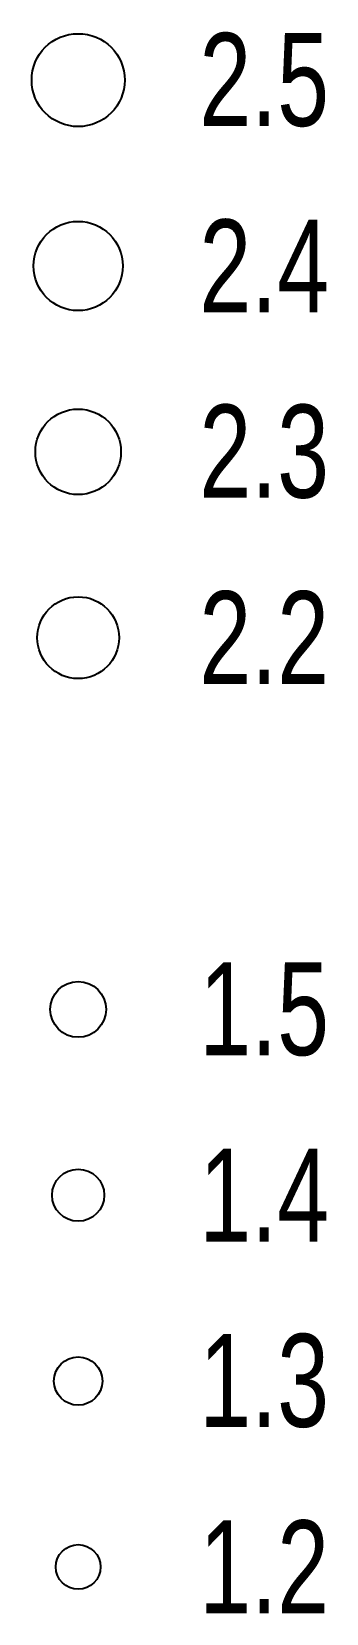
# Model space of a CAD drawing. Header units: millimetres. Extents: x -2.5 to 13.3, y 17.5 to 102.6.
import ezdxf

# ---------------------------------------------------------------- set-up
doc = ezdxf.new("R2010")
doc.units = ezdxf.units.MM
doc.layers.get('0').update_dxf_attribs({"linetype": 'CONTINUOUS', "lineweight": 25, "true_color": 0x000000})
doc.layers.add('text', color=1, linetype='CONTINUOUS', lineweight=0, true_color=0xff0000)
doc.styles.get("Standard").update_dxf_attribs({"font": 'txt', "width": 0.75})

msp = doc.modelspace()

# ---------------------------------------------------------------- linework, layer by layer
for centre, radius in [((0, 100), 2.5), ((0, 90), 2.4), ((0, 80), 2.3), ((0, 70), 2.2), ((0, 50), 1.5), ((0, 40), 1.4), ((0, 30), 1.3), ((0, 20), 1.2)]:
    msp.add_circle(centre, radius)

# ---------------------------------------------------------------- texts
at = {"layer": 'text', "char_height": 5, "width": 100, "attachment_point": 5}
for s, insert in [('2.5', (10, 100)), ('2.4', (10, 90)), ('2.3', (10, 80)), ('2.2', (10, 70)), ('1.5', (10, 50)), ('1.4', (10, 40)), ('1.3', (10, 30)), ('1.2', (10, 20))]:
    msp.add_mtext(s, dxfattribs=dict(at, insert=insert))

doc.saveas('drawing.dxf')
